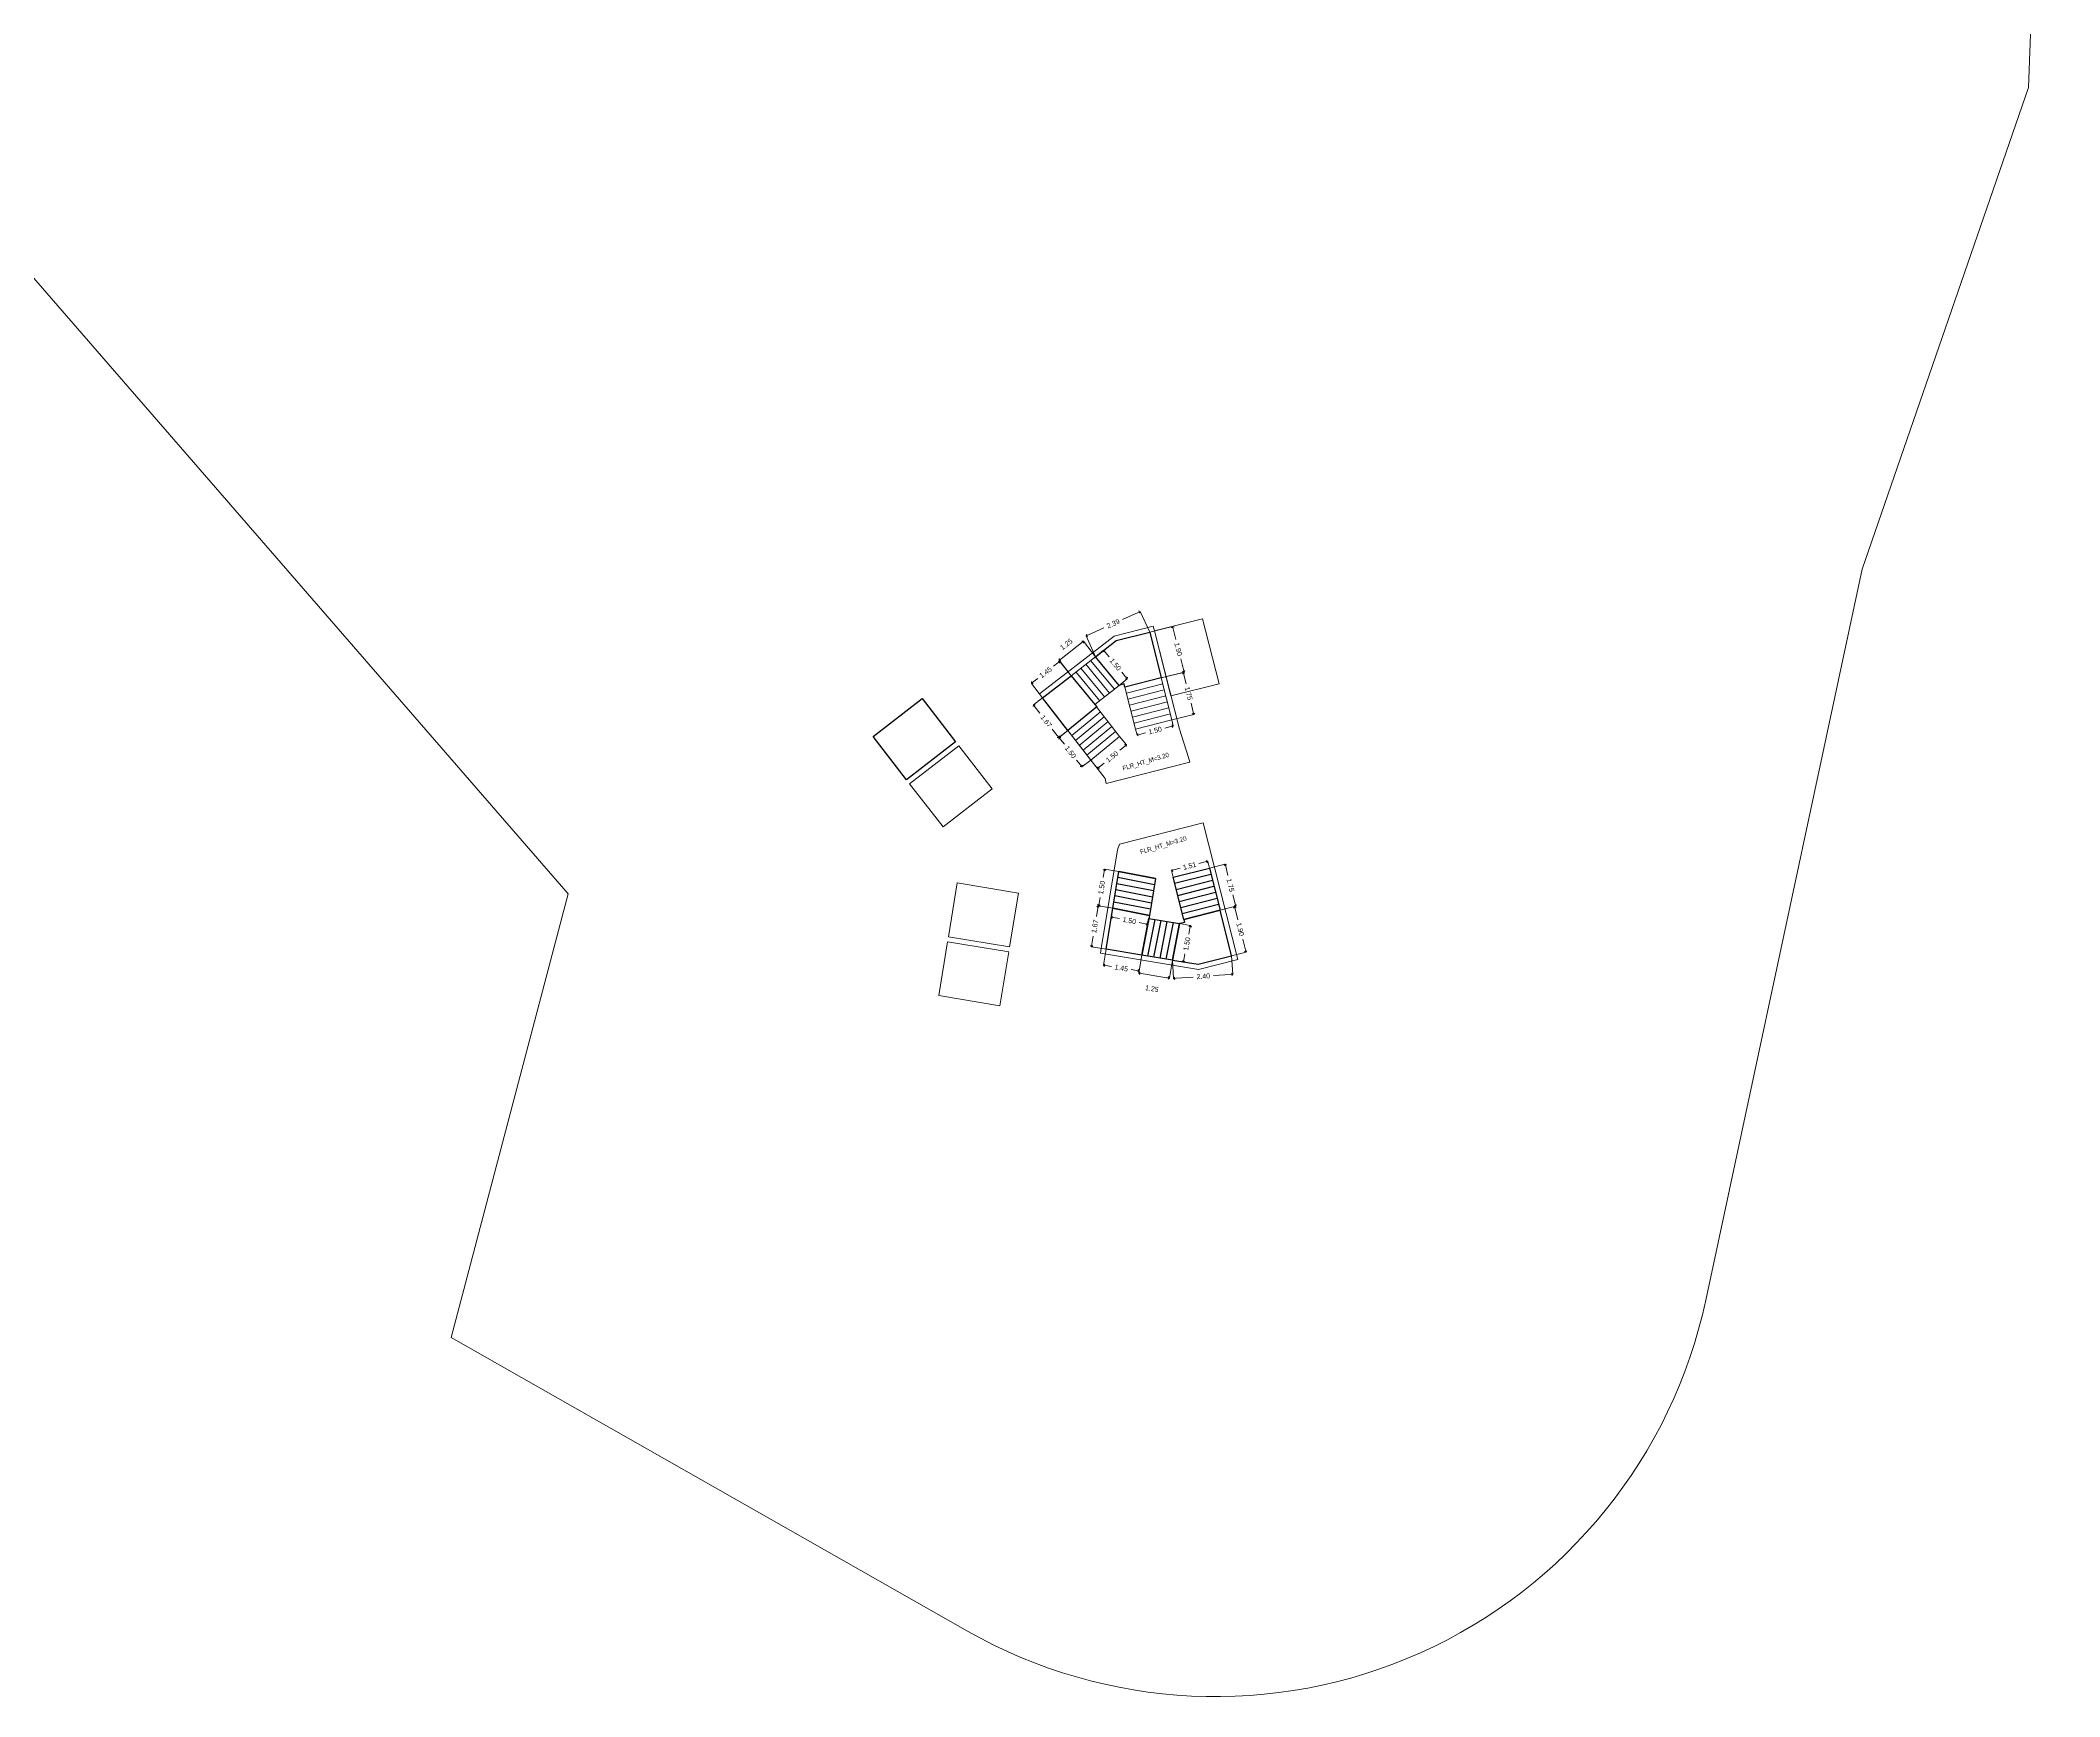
# Model space of a CAD drawing. Header units: metres. Extents: x 0 to 2611, y 0 to 3637.
# Drawn here: x 1707.1 to 1788.5, y 3019.6 to 3086.4 of the extents above; entities that cross this region are included whole.
import ezdxf

# ---------------------------------------------------------------- set-up
doc = ezdxf.new("R2010")
doc.units = ezdxf.units.M
doc.header["$LTSCALE"] = 0.1
doc.linetypes.add('DASHED', pattern=[0.75, 0.5, -0.25])
for name, color, linetype, lineweight in [('BLK_1_FLR_-1_BLT_UP_AREA', 41, 'DASHED', 9), ('BLK_1_FLR_-1_LIFT_17', 1, 'Continuous', 0), ('BLK_1_FLR_-1_LIFT_18', 1, 'Continuous', 0), ('BLK_1_FLR_-1_LIFT_19', 1, 'Continuous', 0), ('BLK_1_FLR_-1_LIFT_20', 1, 'Continuous', 0), ('BLK_1_FLR_-1_STAIR_7', 7, 'Continuous', 0), ('BLK_1_FLR_-1_STAIR_8', 7, 'Continuous', 0), ('PLAN', 7, 'Continuous', 40)]:
    doc.layers.add(name, color=color, linetype=linetype, lineweight=lineweight)
for name, color, linetype in [('BLK_1_FLR_-1_LIFT_16', 1, 'Continuous'), ('BLK_1_FLR_-1_STAIR_7_LANDING_1', 7, 'Continuous'), ('BLK_1_FLR_-1_STAIR_7_LANDING_2', 7, 'Continuous'), ('BLK_1_FLR_-1_STAIR_8_FLIGHT_1', 7, 'Continuous'), ('BLK_1_FLR_-1_STAIR_8_FLIGHT_2', 7, 'Continuous'), ('BLK_1_FLR_-1_STAIR_8_FLIGHT_3', 7, 'Continuous'), ('BLK_1_FLR_-1_STAIR_8_LANDING_1', 7, 'Continuous'), ('BLK_1_FLR_-1_STAIR_8_LANDING_2', 7, 'Continuous')]:
    doc.layers.add(name, color=color, linetype=linetype)
for name, color, linetype, lineweight, true_color in [('BLK_1_FLR_-1_STAIR_7_FLIGHT_1', 7, 'Continuous', 0, 0xffffff), ('BLK_1_FLR_-1_STAIR_7_FLIGHT_2', 7, 'Continuous', 0, 0xffffff), ('BLK_1_FLR_-1_STAIR_7_FLIGHT_3', 7, 'Continuous', 0, 0xffffff)]:
    doc.layers.add(name, color=color, linetype=linetype, lineweight=lineweight, true_color=true_color)
doc.styles.add('Arial', font='arial.ttf', dxfattribs={"height": 0.2})
doc.styles.get("Standard").update_dxf_attribs({"font": 'arial.ttf'})
doc.dimstyles.new('Standard$0', dxfattribs={"dimtxt": 0.2, "dimasz": 0.1, "dimexe": 0, "dimexo": 0, "dimgap": 0.1525, "dimtad": 0, "dimzin": 3, "dimdsep": 46, "dimtxsty": 'Arial', "dimblk": 'OPEN90', "dimcen": 0.09, "dimclrd": 8, "dimclre": 8, "dimclrt": 7, "dimadec": 0, "dimazin": 0, "dimtfac": 1, "dimtofl": 0, "dimtmove": 2, "dimatfit": 2, "dimfxl": 1, "dimtolj": 1, "dimtzin": 0, "dimlwd": 9, "dimlwe": 9, "dimarcsym": 0})

# ---------------------------------------------------------------- blocks, each defined once
blk = doc.blocks.new('_Open90')
at = {"layer": 'PLAN', "color": 0, "lineweight": -2}
for p, q in [((0, 0), (-1, 0)), ((-0.5, 0.5), (0, 0)), ((0, 0), (-0.5, -0.5))]:
    blk.add_line(p, q, dxfattribs=at)
blk = doc.blocks.new('*D233')
at = {"layer": 'BLK_1_FLR_-1_STAIR_7_FLIGHT_2', "color": 8, "lineweight": 9, "transparency": 16777216}
for p, q in [((1749.075, 3062.093), (1748.245, 3061.449)), ((1749.634, 3061.535), (1749.154, 3062.154)), ((1748.646, 3060.768), (1748.166, 3061.388))]:
    blk.add_line(p, q, dxfattribs=at)
at = {"layer": 'Defpoints', "color": 0, "transparency": 16777216}
for p in [(1748.166, 3061.388), (1749.634, 3061.535, -0.001), (1748.646, 3060.768, -0.001)]:
    blk.add_point(p, dxfattribs=at)
at = {"layer": 'BLK_1_FLR_-1_STAIR_7_FLIGHT_2', "color": 8, "lineweight": 9, "transparency": 16777216, "xscale": 0.1, "yscale": 0.1, "zscale": 0.1}
for p, rotation in [((1749.154, 3062.154), 37.80368341311723), ((1748.166, 3061.388), 217.8036834131172)]:
    blk.add_blockref('_Open90', p, dxfattribs=dict(at, rotation=rotation))
at = {"layer": 'BLK_1_FLR_-1_STAIR_7_FLIGHT_2', "color": 7, "transparency": 16777216, "insert": (1748.457, 3062.032), "char_height": 0.2, "attachment_point": 5, "rotation": 37.80368, "style": 'Arial'}
blk.add_mtext('\\A1;1.25', dxfattribs=at)
blk = doc.blocks.new('*D234')
at = {"layer": 'BLK_1_FLR_-1_STAIR_7_FLIGHT_2', "color": 8, "lineweight": 9, "transparency": 16777216}
for p, q in [((1749.634, 3061.535), (1749.956, 3061.8)), ((1750.019, 3061.723), (1750.178, 3061.531)), ((1750.848, 3060.718), (1750.69, 3060.91)), ((1750.59, 3060.376), (1750.912, 3060.641))]:
    blk.add_line(p, q, dxfattribs=at)
at = {"layer": 'Defpoints', "color": 0, "transparency": 16777216}
for p in [(1749.956, 3061.8), (1749.634, 3061.535, -0.001), (1750.59, 3060.376, -0.001)]:
    blk.add_point(p, dxfattribs=at)
at = {"layer": 'BLK_1_FLR_-1_STAIR_7_FLIGHT_2', "color": 8, "lineweight": 9, "transparency": 16777216, "xscale": 0.1, "yscale": 0.1, "zscale": 0.1}
for p, rotation in [((1749.956, 3061.8), 129.5226116136957), ((1750.912, 3060.641), 309.5226116136957)]:
    blk.add_blockref('_Open90', p, dxfattribs=dict(at, rotation=rotation))
at = {"layer": 'BLK_1_FLR_-1_STAIR_7_FLIGHT_2', "color": 7, "transparency": 16777216, "insert": (1750.434, 3061.221), "char_height": 0.2, "attachment_point": 5, "rotation": 309.52261, "style": 'Arial'}
blk.add_mtext('\\A1;1.50', dxfattribs=at)
blk = doc.blocks.new('*D235')
at = {"layer": 'BLK_1_FLR_-1_STAIR_7_FLIGHT_3', "color": 8, "lineweight": 9, "transparency": 16777216}
for p, q in [((1752.281, 3060.683), (1753.173, 3060.904)), ((1753.197, 3060.807), (1753.286, 3060.446)), ((1752.702, 3058.984), (1753.593, 3059.205)), ((1753.569, 3059.302), (1753.48, 3059.663))]:
    blk.add_line(p, q, dxfattribs=at)
at = {"layer": 'Defpoints', "color": 0, "transparency": 16777216}
for p in [(1752.281, 3060.683, -0.001), (1753.593, 3059.205), (1752.702, 3058.984, -0.001)]:
    blk.add_point(p, dxfattribs=at)
at = {"layer": 'BLK_1_FLR_-1_STAIR_7_FLIGHT_3', "color": 8, "lineweight": 9, "transparency": 16777216, "xscale": 0.1, "yscale": 0.1, "zscale": 0.1}
for p, rotation in [((1753.173, 3060.904), 103.9040227828065), ((1753.593, 3059.205), 283.9040227828064)]:
    blk.add_blockref('_Open90', p, dxfattribs=dict(at, rotation=rotation))
at = {"layer": 'BLK_1_FLR_-1_STAIR_7_FLIGHT_3', "color": 7, "transparency": 16777216, "insert": (1753.383, 3060.054), "char_height": 0.2, "attachment_point": 5, "rotation": 283.90402, "style": 'Arial'}
blk.add_mtext('\\A1;1.75', dxfattribs=at)
blk = doc.blocks.new('*D236')
at = {"layer": 'BLK_1_FLR_-1_STAIR_7_FLIGHT_3', "color": 8, "lineweight": 9, "transparency": 16777216}
for p, q in [((1751.248, 3058.616), (1751.308, 3058.378)), ((1751.405, 3058.403), (1751.645, 3058.464)), ((1752.665, 3058.722), (1752.425, 3058.661)), ((1752.702, 3058.984), (1752.762, 3058.747))]:
    blk.add_line(p, q, dxfattribs=at)
at = {"layer": 'Defpoints', "color": 0, "transparency": 16777216}
for p in [(1751.248, 3058.616, -0.001), (1751.308, 3058.378), (1752.702, 3058.984, -0.001)]:
    blk.add_point(p, dxfattribs=at)
at = {"layer": 'BLK_1_FLR_-1_STAIR_7_FLIGHT_3', "color": 8, "lineweight": 9, "transparency": 16777216, "xscale": 0.1, "yscale": 0.1, "zscale": 0.1}
for p, rotation in [((1751.308, 3058.378), 194.2100642289318), ((1752.762, 3058.747), 14.2100642289319)]:
    blk.add_blockref('_Open90', p, dxfattribs=dict(at, rotation=rotation))
at = {"layer": 'BLK_1_FLR_-1_STAIR_7_FLIGHT_3', "color": 7, "transparency": 16777216, "insert": (1752.035, 3058.562), "char_height": 0.2, "attachment_point": 5, "rotation": 14.21006, "style": 'Arial'}
blk.add_mtext('\\A1;1.50', dxfattribs=at)
blk = doc.blocks.new('*D237')
at = {"layer": 'BLK_1_FLR_-1_STAIR_7_FLIGHT_1', "color": 8, "lineweight": 9, "transparency": 16777216}
for p, q in [((1748.52, 3058.557), (1748.168, 3058.284)), ((1748.229, 3058.205), (1748.381, 3058.009)), ((1749.025, 3057.176), (1748.873, 3057.372)), ((1749.439, 3057.37), (1749.086, 3057.097))]:
    blk.add_line(p, q, dxfattribs=at)
at = {"layer": 'Defpoints', "color": 0, "transparency": 16777216}
for p in [(1748.52, 3058.557, -0.001), (1748.168, 3058.284), (1749.439, 3057.37, -0.001)]:
    blk.add_point(p, dxfattribs=at)
at = {"layer": 'BLK_1_FLR_-1_STAIR_7_FLIGHT_1', "color": 8, "lineweight": 9, "transparency": 16777216, "xscale": 0.1, "yscale": 0.1, "zscale": 0.1}
for p, rotation in [((1748.168, 3058.284), 127.7445963130222), ((1749.086, 3057.097), 307.7445963130222)]:
    blk.add_blockref('_Open90', p, dxfattribs=dict(at, rotation=rotation))
at = {"layer": 'BLK_1_FLR_-1_STAIR_7_FLIGHT_1', "color": 7, "transparency": 16777216, "insert": (1748.627, 3057.691), "char_height": 0.2, "attachment_point": 5, "rotation": 307.7446, "style": 'Arial'}
blk.add_mtext('\\A1;1.50', dxfattribs=at)
blk = doc.blocks.new('*D238')
at = {"layer": 'BLK_1_FLR_-1_STAIR_7_FLIGHT_1', "color": 8, "lineweight": 9, "transparency": 16777216}
for p, q in [((1750.596, 3058.325), (1750.877, 3057.985)), ((1750.8, 3057.921), (1750.609, 3057.763)), ((1749.439, 3057.37), (1749.719, 3057.03)), ((1749.797, 3057.093), (1749.988, 3057.251))]:
    blk.add_line(p, q, dxfattribs=at)
at = {"layer": 'Defpoints', "color": 0, "transparency": 16777216}
for p in [(1750.596, 3058.325, -0.001), (1749.439, 3057.37, -0.001), (1749.719, 3057.03)]:
    blk.add_point(p, dxfattribs=at)
at = {"layer": 'BLK_1_FLR_-1_STAIR_7_FLIGHT_1', "color": 8, "lineweight": 9, "transparency": 16777216, "xscale": 0.1, "yscale": 0.1, "zscale": 0.1}
for p, rotation in [((1750.877, 3057.985), 39.52261172621025), ((1749.719, 3057.03), 219.5226117262103)]:
    blk.add_blockref('_Open90', p, dxfattribs=dict(at, rotation=rotation))
at = {"layer": 'BLK_1_FLR_-1_STAIR_7_FLIGHT_1', "color": 7, "transparency": 16777216, "insert": (1750.298, 3057.507), "char_height": 0.2, "attachment_point": 5, "rotation": 39.52261, "style": 'Arial'}
blk.add_mtext('\\A1;1.50', dxfattribs=at)
blk = doc.blocks.new('*D239')
at = {"layer": 'BLK_1_FLR_-1_STAIR_7_LANDING_2', "color": 8, "lineweight": 9, "transparency": 16777216}
for p, q in [((1751.816, 3062.521), (1752.735, 3062.754)), ((1752.76, 3062.657), (1752.869, 3062.225)), ((1752.281, 3060.683), (1753.201, 3060.916)), ((1753.176, 3061.013), (1753.067, 3061.445))]:
    blk.add_line(p, q, dxfattribs=at)
at = {"layer": 'Defpoints', "color": 0, "transparency": 16777216}
for p in [(1751.816, 3062.521, -0.001), (1753.201, 3060.916), (1752.281, 3060.683, -0.001)]:
    blk.add_point(p, dxfattribs=at)
at = {"layer": 'BLK_1_FLR_-1_STAIR_7_LANDING_2', "color": 8, "lineweight": 9, "transparency": 16777216, "xscale": 0.1, "yscale": 0.1, "zscale": 0.1}
for p, rotation in [((1752.735, 3062.754), 104.2100641401268), ((1753.201, 3060.916), 284.2100641401268)]:
    blk.add_blockref('_Open90', p, dxfattribs=dict(at, rotation=rotation))
at = {"layer": 'BLK_1_FLR_-1_STAIR_7_LANDING_2', "color": 7, "transparency": 16777216, "insert": (1752.968, 3061.835), "char_height": 0.2, "attachment_point": 5, "rotation": 284.21006, "style": 'Arial'}
blk.add_mtext('\\A1;1.90', dxfattribs=at)
blk = doc.blocks.new('*D240')
at = {"layer": 'BLK_1_FLR_-1_STAIR_7_LANDING_1', "color": 8, "lineweight": 9, "transparency": 16777216}
for p, q in [((1747.496, 3059.879), (1747.132, 3059.597)), ((1747.193, 3059.518), (1747.397, 3059.254)), ((1748.094, 3058.353), (1747.89, 3058.617)), ((1748.52, 3058.557), (1748.155, 3058.274))]:
    blk.add_line(p, q, dxfattribs=at)
at = {"layer": 'Defpoints', "color": 0, "transparency": 16777216}
for p in [(1747.132, 3059.597), (1747.496, 3059.879, -0.001), (1748.52, 3058.557, -0.001)]:
    blk.add_point(p, dxfattribs=at)
at = {"layer": 'BLK_1_FLR_-1_STAIR_7_LANDING_1', "color": 8, "lineweight": 9, "transparency": 16777216, "xscale": 0.1, "yscale": 0.1, "zscale": 0.1}
for p, rotation in [((1747.132, 3059.597), 127.7445963073317), ((1748.155, 3058.274), 307.7445963073317)]:
    blk.add_blockref('_Open90', p, dxfattribs=dict(at, rotation=rotation))
at = {"layer": 'BLK_1_FLR_-1_STAIR_7_LANDING_1', "color": 7, "transparency": 16777216, "insert": (1747.643, 3058.936), "char_height": 0.2, "attachment_point": 5, "rotation": 307.7446, "style": 'Arial'}
blk.add_mtext('\\A1;1.67', dxfattribs=at)
blk = doc.blocks.new('*D241')
at = {"layer": 'BLK_1_FLR_-1_STAIR_7_LANDING_1', "color": 8, "lineweight": 9, "transparency": 16777216}
for p, q in [((1748.119, 3061.286), (1747.943, 3061.15)), ((1748.646, 3060.768), (1748.198, 3061.347)), ((1747.496, 3059.879), (1747.049, 3060.458)), ((1747.128, 3060.52), (1747.304, 3060.656))]:
    blk.add_line(p, q, dxfattribs=at)
at = {"layer": 'Defpoints', "color": 0, "transparency": 16777216}
for p in [(1747.049, 3060.458), (1748.646, 3060.768, -0.001), (1747.496, 3059.879, -0.001)]:
    blk.add_point(p, dxfattribs=at)
at = {"layer": 'BLK_1_FLR_-1_STAIR_7_LANDING_1', "color": 8, "lineweight": 9, "transparency": 16777216, "xscale": 0.1, "yscale": 0.1, "zscale": 0.1}
for p, rotation in [((1748.198, 3061.347), 37.71290146815578), ((1747.049, 3060.458), 217.7129014681558)]:
    blk.add_blockref('_Open90', p, dxfattribs=dict(at, rotation=rotation))
at = {"layer": 'BLK_1_FLR_-1_STAIR_7_LANDING_1', "color": 7, "transparency": 16777216, "insert": (1747.623, 3060.903), "char_height": 0.2, "attachment_point": 5, "rotation": 37.7129, "style": 'Arial'}
blk.add_mtext('\\A1;1.45', dxfattribs=at)
blk = doc.blocks.new('*D242')
at = {"layer": 'BLK_1_FLR_-1_STAIR_7_LANDING_2', "color": 8, "lineweight": 9, "transparency": 16777216}
for p, q in [((1751.346, 3063.317), (1750.724, 3063.036)), ((1751.816, 3062.521), (1751.437, 3063.358)), ((1749.347, 3062.413), (1749.969, 3062.694)), ((1749.634, 3061.535), (1749.256, 3062.372))]:
    blk.add_line(p, q, dxfattribs=at)
at = {"layer": 'Defpoints', "color": 0, "transparency": 16777216}
for p in [(1751.437, 3063.358), (1751.816, 3062.521, -0.001), (1749.634, 3061.535, -0.001)]:
    blk.add_point(p, dxfattribs=at)
at = {"layer": 'BLK_1_FLR_-1_STAIR_7_LANDING_2', "color": 8, "lineweight": 9, "transparency": 16777216, "xscale": 0.1, "yscale": 0.1, "zscale": 0.1}
for p, rotation in [((1751.437, 3063.358), 24.33606622833665), ((1749.256, 3062.372), 204.3360662283366)]:
    blk.add_blockref('_Open90', p, dxfattribs=dict(at, rotation=rotation))
at = {"layer": 'BLK_1_FLR_-1_STAIR_7_LANDING_2', "color": 7, "transparency": 16777216, "insert": (1750.346, 3062.865), "char_height": 0.2, "attachment_point": 5, "rotation": 24.33607, "style": 'Arial'}
blk.add_mtext('\\A1;2.39', dxfattribs=at)
blk = doc.blocks.new('*D243')
at = {"layer": 'BLK_1_FLR_-1_STAIR_8_FLIGHT_1', "color": 8, "lineweight": 9, "transparency": 16777216}
for p, q in [((1754.222, 3053.018), (1754.852, 3053.177)), ((1754.877, 3053.08), (1754.968, 3052.72)), ((1755.257, 3051.578), (1755.166, 3051.938)), ((1754.652, 3051.321), (1755.282, 3051.481))]:
    blk.add_line(p, q, dxfattribs=at)
at = {"layer": 'Defpoints', "color": 0, "transparency": 16777216}
for p in [(1754.222, 3053.018, 0), (1754.652, 3051.321, 0), (1755.282, 3051.481)]:
    blk.add_point(p, dxfattribs=at)
at = {"layer": 'BLK_1_FLR_-1_STAIR_8_FLIGHT_1', "color": 8, "lineweight": 9, "transparency": 16777216, "xscale": 0.1, "yscale": 0.1, "zscale": 0.1}
for p, rotation in [((1754.852, 3053.177), 104.2100641402363), ((1755.282, 3051.481), 284.2100641402364)]:
    blk.add_blockref('_Open90', p, dxfattribs=dict(at, rotation=rotation))
at = {"layer": 'BLK_1_FLR_-1_STAIR_8_FLIGHT_1', "color": 7, "transparency": 16777216, "insert": (1755.067, 3052.329), "char_height": 0.2, "attachment_point": 5, "rotation": 284.21006, "style": 'Arial'}
blk.add_mtext('\\A1;1.75', dxfattribs=at)
blk = doc.blocks.new('*D244')
at = {"layer": 'BLK_1_FLR_-1_STAIR_8_FLIGHT_1', "color": 8, "lineweight": 9, "transparency": 16777216}
for p, q in [((1752.759, 3052.647), (1752.69, 3052.919)), ((1752.787, 3052.944), (1753.05, 3053.01)), ((1754.056, 3053.265), (1753.794, 3053.198)), ((1754.222, 3053.018), (1754.153, 3053.29))]:
    blk.add_line(p, q, dxfattribs=at)
at = {"layer": 'Defpoints', "color": 0, "transparency": 16777216}
for p in [(1752.69, 3052.919), (1754.222, 3053.018, 0), (1752.759, 3052.647, 0)]:
    blk.add_point(p, dxfattribs=at)
at = {"layer": 'BLK_1_FLR_-1_STAIR_8_FLIGHT_1', "color": 8, "lineweight": 9, "transparency": 16777216, "xscale": 0.1, "yscale": 0.1, "zscale": 0.1}
for p, rotation in [((1752.69, 3052.919), 194.2100642298889), ((1754.153, 3053.29), 14.21006422988889)]:
    blk.add_blockref('_Open90', p, dxfattribs=dict(at, rotation=rotation))
at = {"layer": 'BLK_1_FLR_-1_STAIR_8_FLIGHT_1', "color": 7, "transparency": 16777216, "insert": (1753.422, 3053.104), "char_height": 0.2, "attachment_point": 5, "rotation": 14.21006, "style": 'Arial'}
blk.add_mtext('\\A1;1.51', dxfattribs=at)
blk = doc.blocks.new('*D245')
at = {"layer": 'BLK_1_FLR_-1_STAIR_8_FLIGHT_2', "color": 8, "lineweight": 9, "transparency": 16777216}
for p, q in [((1753.018, 3050.786), (1753.458, 3050.699)), ((1753.439, 3050.601), (1753.391, 3050.358)), ((1753.187, 3049.325), (1753.235, 3049.568)), ((1752.728, 3049.313), (1753.168, 3049.226))]:
    blk.add_line(p, q, dxfattribs=at)
at = {"layer": 'Defpoints', "color": 0, "transparency": 16777216}
for p in [(1753.018, 3050.786, 0), (1752.728, 3049.313, 0), (1753.168, 3049.226)]:
    blk.add_point(p, dxfattribs=at)
at = {"layer": 'BLK_1_FLR_-1_STAIR_8_FLIGHT_2', "color": 8, "lineweight": 9, "transparency": 16777216, "xscale": 0.1, "yscale": 0.1, "zscale": 0.1}
for p, rotation in [((1753.458, 3050.699), 78.85225358614355), ((1753.168, 3049.226), 258.8522535861435)]:
    blk.add_blockref('_Open90', p, dxfattribs=dict(at, rotation=rotation))
at = {"layer": 'BLK_1_FLR_-1_STAIR_8_FLIGHT_2', "color": 7, "transparency": 16777216, "insert": (1753.313, 3049.963), "char_height": 0.2, "attachment_point": 5, "rotation": 78.85225, "style": 'Arial'}
blk.add_mtext('\\A1;1.50', dxfattribs=at)
blk = doc.blocks.new('*D246')
at = {"layer": 'BLK_1_FLR_-1_STAIR_8_FLIGHT_2', "color": 8, "lineweight": 9, "transparency": 16777216}
for p, q in [((1751.496, 3049.516), (1751.376, 3048.791)), ((1752.51, 3048.604), (1751.475, 3048.775)), ((1752.728, 3049.313), (1752.609, 3048.588))]:
    blk.add_line(p, q, dxfattribs=at)
at = {"layer": 'Defpoints', "color": 0, "transparency": 16777216}
for p in [(1751.496, 3049.516, 0), (1751.376, 3048.791), (1752.728, 3049.313, 0)]:
    blk.add_point(p, dxfattribs=at)
at = {"layer": 'BLK_1_FLR_-1_STAIR_8_FLIGHT_2', "color": 8, "lineweight": 9, "transparency": 16777216, "xscale": 0.1, "yscale": 0.1, "zscale": 0.1}
for p, rotation in [((1751.376, 3048.791), 170.6459484127336), ((1752.609, 3048.588), 350.6459484127335)]:
    blk.add_blockref('_Open90', p, dxfattribs=dict(at, rotation=rotation))
at = {"layer": 'BLK_1_FLR_-1_STAIR_8_FLIGHT_2', "color": 7, "transparency": 16777216, "insert": (1751.905, 3048.161), "char_height": 0.2, "attachment_point": 5, "rotation": 350.64595, "style": 'Arial'}
blk.add_mtext('\\A1;1.25', dxfattribs=at)
blk = doc.blocks.new('*D247')
at = {"layer": 'BLK_1_FLR_-1_STAIR_8_FLIGHT_3', "color": 8, "lineweight": 9, "transparency": 16777216}
for p, q in [((1750.332, 3051.401), (1750.263, 3051.048)), ((1751.805, 3051.112), (1751.735, 3050.759)), ((1750.361, 3051.029), (1750.604, 3050.981)), ((1751.637, 3050.779), (1751.394, 3050.826))]:
    blk.add_line(p, q, dxfattribs=at)
at = {"layer": 'Defpoints', "color": 0, "transparency": 16777216}
for p in [(1750.263, 3051.048), (1750.332, 3051.401, -0.001), (1751.805, 3051.112, -0.001)]:
    blk.add_point(p, dxfattribs=at)
at = {"layer": 'BLK_1_FLR_-1_STAIR_8_FLIGHT_3', "color": 8, "lineweight": 9, "transparency": 16777216, "xscale": 0.1, "yscale": 0.1, "zscale": 0.1}
for p, rotation in [((1750.263, 3051.048), 168.8975166957615), ((1751.735, 3050.759), 348.8975166957615)]:
    blk.add_blockref('_Open90', p, dxfattribs=dict(at, rotation=rotation))
at = {"layer": 'BLK_1_FLR_-1_STAIR_8_FLIGHT_3', "color": 7, "transparency": 16777216, "insert": (1750.999, 3050.904), "char_height": 0.2, "attachment_point": 5, "rotation": 348.89752, "style": 'Arial'}
blk.add_mtext('\\A1;1.50', dxfattribs=at)
blk = doc.blocks.new('*D248')
at = {"layer": 'BLK_1_FLR_-1_STAIR_8_FLIGHT_3', "color": 8, "lineweight": 9, "transparency": 16777216}
for p, q in [((1749.987, 3052.877), (1749.947, 3052.633)), ((1750.575, 3052.882), (1750.003, 3052.976)), ((1750.332, 3051.401), (1749.76, 3051.495)), ((1749.776, 3051.594), (1749.816, 3051.838))]:
    blk.add_line(p, q, dxfattribs=at)
at = {"layer": 'Defpoints', "color": 0, "transparency": 16777216}
for p in [(1750.575, 3052.882, -0.001), (1749.76, 3051.495), (1750.332, 3051.401, -0.001)]:
    blk.add_point(p, dxfattribs=at)
at = {"layer": 'BLK_1_FLR_-1_STAIR_8_FLIGHT_3', "color": 8, "lineweight": 9, "transparency": 16777216, "xscale": 0.1, "yscale": 0.1, "zscale": 0.1}
for p, rotation in [((1750.003, 3052.976), 80.67553199313711), ((1749.76, 3051.495), 260.6755319931372)]:
    blk.add_blockref('_Open90', p, dxfattribs=dict(at, rotation=rotation))
at = {"layer": 'BLK_1_FLR_-1_STAIR_8_FLIGHT_3', "color": 7, "transparency": 16777216, "insert": (1749.882, 3052.235), "char_height": 0.2, "attachment_point": 5, "rotation": 80.67553, "style": 'Arial'}
blk.add_mtext('\\A1;1.50', dxfattribs=at)
blk = doc.blocks.new('*D249')
at = {"layer": 'BLK_1_FLR_-1_STAIR_8_LANDING_1', "color": 8, "lineweight": 9, "transparency": 16777216}
for p, q in [((1749.723, 3051.4), (1749.669, 3051.071)), ((1750.332, 3051.401), (1749.739, 3051.498)), ((1749.484, 3049.947), (1749.538, 3050.276)), ((1750.061, 3049.751), (1749.468, 3049.848))]:
    blk.add_line(p, q, dxfattribs=at)
at = {"layer": 'Defpoints', "color": 0, "transparency": 16777216}
for p in [(1750.332, 3051.401, -0.001), (1749.468, 3049.848), (1750.061, 3049.751, -0.001)]:
    blk.add_point(p, dxfattribs=at)
at = {"layer": 'BLK_1_FLR_-1_STAIR_8_LANDING_1', "color": 8, "lineweight": 9, "transparency": 16777216, "xscale": 0.1, "yscale": 0.1, "zscale": 0.1}
for p, rotation in [((1749.739, 3051.498), 80.6755320018675), ((1749.468, 3049.848), 260.6755320018674)]:
    blk.add_blockref('_Open90', p, dxfattribs=dict(at, rotation=rotation))
at = {"layer": 'BLK_1_FLR_-1_STAIR_8_LANDING_1', "color": 7, "transparency": 16777216, "insert": (1749.604, 3050.673), "char_height": 0.2, "attachment_point": 5, "rotation": 80.67553, "style": 'Arial'}
blk.add_mtext('\\A1;1.67', dxfattribs=at)
blk = doc.blocks.new('*D250')
at = {"layer": 'BLK_1_FLR_-1_STAIR_8_LANDING_1', "color": 8, "lineweight": 9, "transparency": 16777216}
for p, q in [((1750.061, 3049.751), (1749.956, 3049.11)), ((1751.496, 3049.516), (1751.391, 3048.875)), ((1750.055, 3049.094), (1750.275, 3049.057)), ((1751.292, 3048.891), (1751.072, 3048.927))]:
    blk.add_line(p, q, dxfattribs=at)
at = {"layer": 'Defpoints', "color": 0, "transparency": 16777216}
for p in [(1750.061, 3049.751, -0.001), (1751.496, 3049.516, -0.001), (1749.956, 3049.11)]:
    blk.add_point(p, dxfattribs=at)
at = {"layer": 'BLK_1_FLR_-1_STAIR_8_LANDING_1', "color": 8, "lineweight": 9, "transparency": 16777216, "xscale": 0.1, "yscale": 0.1, "zscale": 0.1}
for p, rotation in [((1749.956, 3049.11), 170.7072269638029), ((1751.391, 3048.875), 350.7072269638028)]:
    blk.add_blockref('_Open90', p, dxfattribs=dict(at, rotation=rotation))
at = {"layer": 'BLK_1_FLR_-1_STAIR_8_LANDING_1', "color": 7, "transparency": 16777216, "insert": (1750.673, 3048.992), "char_height": 0.2, "attachment_point": 5, "rotation": 350.70723, "style": 'Arial'}
blk.add_mtext('\\A1;1.45', dxfattribs=at)
blk = doc.blocks.new('*D251')
at = {"layer": 'BLK_1_FLR_-1_STAIR_8_LANDING_2', "color": 8, "lineweight": 9, "transparency": 16777216}
for p, q in [((1754.652, 3051.321), (1755.233, 3051.468)), ((1755.257, 3051.371), (1755.366, 3050.939)), ((1755.117, 3049.483), (1755.698, 3049.63)), ((1755.673, 3049.727), (1755.564, 3050.159))]:
    blk.add_line(p, q, dxfattribs=at)
at = {"layer": 'Defpoints', "color": 0, "transparency": 16777216}
for p in [(1754.652, 3051.321, 0), (1755.117, 3049.483, 0), (1755.698, 3049.63)]:
    blk.add_point(p, dxfattribs=at)
at = {"layer": 'BLK_1_FLR_-1_STAIR_8_LANDING_2', "color": 8, "lineweight": 9, "transparency": 16777216, "xscale": 0.1, "yscale": 0.1, "zscale": 0.1}
for p, rotation in [((1755.233, 3051.468), 104.2100641371871), ((1755.698, 3049.63), 284.2100641371871)]:
    blk.add_blockref('_Open90', p, dxfattribs=dict(at, rotation=rotation))
at = {"layer": 'BLK_1_FLR_-1_STAIR_8_LANDING_2', "color": 7, "transparency": 16777216, "insert": (1755.465, 3050.549), "char_height": 0.2, "attachment_point": 5, "rotation": 284.21006, "style": 'Arial'}
blk.add_mtext('\\A1;1.90', dxfattribs=at)
blk = doc.blocks.new('*D252')
at = {"layer": 'BLK_1_FLR_-1_STAIR_8_LANDING_2', "color": 8, "lineweight": 9, "transparency": 16777216}
for p, q in [((1755.117, 3049.483), (1755.17, 3048.744)), ((1752.728, 3049.313), (1752.781, 3048.574)), ((1752.881, 3048.581), (1753.563, 3048.63)), ((1755.07, 3048.737), (1754.388, 3048.688))]:
    blk.add_line(p, q, dxfattribs=at)
at = {"layer": 'Defpoints', "color": 0, "transparency": 16777216}
for p in [(1755.117, 3049.483, 0), (1752.728, 3049.313, 0), (1755.17, 3048.744)]:
    blk.add_point(p, dxfattribs=at)
at = {"layer": 'BLK_1_FLR_-1_STAIR_8_LANDING_2', "color": 8, "lineweight": 9, "transparency": 16777216, "xscale": 0.1, "yscale": 0.1, "zscale": 0.1}
for p, rotation in [((1752.781, 3048.574), 184.0625935154938), ((1755.17, 3048.744), 4.062593515493778)]:
    blk.add_blockref('_Open90', p, dxfattribs=dict(at, rotation=rotation))
at = {"layer": 'BLK_1_FLR_-1_STAIR_8_LANDING_2', "color": 7, "transparency": 16777216, "insert": (1753.975, 3048.659), "char_height": 0.2, "attachment_point": 5, "rotation": 4.06259, "style": 'Arial'}
blk.add_mtext('\\A1;2.40', dxfattribs=at)

msp = doc.modelspace()

# ---------------------------------------------------------------- linework, layer by layer
at = {"layer": 'BLK_1_FLR_-1_BLT_UP_AREA', "color": 14, "linetype": 'Continuous'}
msp.add_lwpolyline([(1618.514, 3136.527), (1634.665, 3149.366), (1643.177, 3158.251), (1659.354, 3153.481), (1657.26, 3145.806, 0.482872), (1660.041, 3142.018), (1681.436, 3141.212), (1699.841, 3133.95), (1737.886, 3136.133), (1756.192, 3147.291), (1762.652, 3157.532), (1771.192, 3143.568), (1788.47, 3117.725), (1787.216, 3084.465), (1780.517, 3065.063), (1774.213, 3035.614, -0.50695), (1744.479, 3022.281), (1723.673, 3034.106), (1728.389, 3051.98), (1704.911, 3079.029), (1681.356, 3089.517), (1662.337, 3101.812), (1622.409, 3114.86, -0.597421)], format="xyb", close=True, dxfattribs=at)
at = {"layer": 'BLK_1_FLR_-1_LIFT_16', "color": 1, "elevation": -0.002}
msp.add_lwpolyline([(1742.023, 3056.576), (1740.676, 3058.316), (1742.653, 3059.846), (1744, 3058.107)], close=True, dxfattribs=at)
at = {"layer": 'BLK_1_FLR_-1_LIFT_17', "color": 1, "elevation": -0.002}
msp.add_lwpolyline([(1743.492, 3054.679), (1742.145, 3056.418), (1744.122, 3057.949), (1745.469, 3056.209)], close=True, dxfattribs=at)
at = {"layer": 'BLK_1_FLR_-1_LIFT_18', "color": 1, "elevation": -0.002}
msp.add_lwpolyline([(1743.708, 3050.248), (1744.064, 3052.419), (1746.531, 3052.014), (1746.175, 3049.843)], close=True, dxfattribs=at)
at = {"layer": 'BLK_1_FLR_-1_LIFT_19', "color": 1, "elevation": -0.002}
msp.add_lwpolyline([(1743.319, 3047.88), (1743.675, 3050.051), (1746.138, 3049.646), (1745.781, 3047.475)], close=True, dxfattribs=at)
at = {"layer": 'BLK_1_FLR_-1_LIFT_20', "color": 2, "elevation": -0.001}
msp.add_lwpolyline([(1752.009, 3062.57), (1753.948, 3063.061), (1754.611, 3060.444), (1752.672, 3059.953)], close=True, dxfattribs=at)
at = {"layer": 'BLK_1_FLR_-1_STAIR_7', "elevation": -0.001}
msp.add_lwpolyline([(1750.38, 3062.364), (1747.374, 3060.036), (1747.496, 3059.879), (1750.016, 3056.624), (1750.065, 3056.43), (1753.429, 3057.282), (1753.38, 3057.476), (1753.01, 3058.62), (1752.009, 3062.57), (1751.96, 3062.764)], close=True, dxfattribs=at)
at = {"layer": 'BLK_1_FLR_-1_STAIR_7_FLIGHT_1', "color": 3, "extrusion": (-6.19216e-05, 1.29126e-05, 1)}
for p, q in [((1749.678, 3059.512, -0.001), (1748.52, 3058.557, -0.001)), ((1749.831, 3059.314, -0.001), (1748.673, 3058.359, -0.001)), ((1749.984, 3059.116, -0.001), (1748.826, 3058.161, -0.001)), ((1750.139, 3058.92, -0.001), (1748.979, 3057.963, -0.001)), ((1750.29, 3058.721, -0.001), (1749.133, 3057.766, -0.001)), ((1750.443, 3058.523, -0.001), (1749.286, 3057.568, -0.001)), ((1750.596, 3058.325, -0.001), (1749.439, 3057.37, -0.001))]:
    msp.add_line(p, q, dxfattribs=at)
at = {"layer": 'BLK_1_FLR_-1_STAIR_7_FLIGHT_1', "elevation": -0.001}
msp.add_lwpolyline([(1749.439, 3057.37), (1750.596, 3058.325), (1749.678, 3059.512), (1748.52, 3058.557)], close=True, dxfattribs=at)
at = {"layer": 'BLK_1_FLR_-1_STAIR_7_FLIGHT_2', "color": 3, "extrusion": (-6.19216e-05, 1.29126e-05, 1)}
for p, q in [((1748.843, 3060.922, -0.001), (1749.799, 3059.764, -0.001)), ((1749.041, 3061.075, -0.001), (1749.996, 3059.917, -0.001)), ((1749.239, 3061.229, -0.001), (1750.194, 3060.07, -0.001)), ((1749.437, 3061.382, -0.001), (1750.392, 3060.224, -0.001)), ((1749.634, 3061.535, -0.001), (1750.59, 3060.377, -0.001)), ((1748.646, 3060.768, -0.001), (1749.601, 3059.611, -0.001))]:
    msp.add_line(p, q, dxfattribs=at)
at = {"layer": 'BLK_1_FLR_-1_STAIR_7_FLIGHT_2', "elevation": -0.001}
msp.add_lwpolyline([(1750.59, 3060.376), (1749.634, 3061.535), (1748.646, 3060.768), (1749.601, 3059.611)], close=True, dxfattribs=at)
at = {"layer": 'BLK_1_FLR_-1_STAIR_7_FLIGHT_3', "color": 3, "extrusion": (-6.19216e-05, 1.29126e-05, 1)}
for p, q in [((1750.818, 3060.313, -0.001), (1752.281, 3060.683, -0.001)), ((1750.879, 3060.07, -0.001), (1752.342, 3060.441, -0.001)), ((1750.941, 3059.828, -0.001), (1752.404, 3060.198, -0.001)), ((1751.002, 3059.585, -0.001), (1752.465, 3059.956, -0.001)), ((1751.063, 3059.343, -0.001), (1752.527, 3059.714, -0.001)), ((1751.125, 3059.101, -0.001), (1752.588, 3059.471, -0.001)), ((1751.186, 3058.858, -0.001), (1752.649, 3059.229, -0.001)), ((1751.248, 3058.616, -0.001), (1752.711, 3058.987, -0.001))]:
    msp.add_line(p, q, dxfattribs=at)
at = {"layer": 'BLK_1_FLR_-1_STAIR_7_FLIGHT_3', "elevation": -0.001}
msp.add_lwpolyline([(1751.248, 3058.616), (1752.702, 3058.984), (1752.281, 3060.683), (1750.818, 3060.313)], close=True, dxfattribs=at)
at = {"layer": 'BLK_1_FLR_-1_STAIR_7_LANDING_1', "elevation": -0.001}
msp.add_lwpolyline([(1747.496, 3059.879), (1748.646, 3060.768), (1749.601, 3059.611), (1749.681, 3059.514), (1748.52, 3058.557)], close=True, dxfattribs=at)
at = {"layer": 'BLK_1_FLR_-1_STAIR_7_LANDING_2', "elevation": -0.001}
msp.add_lwpolyline([(1749.634, 3061.535), (1750.47, 3062.18), (1751.816, 3062.521), (1752.281, 3060.683), (1750.818, 3060.313), (1750.786, 3060.437), (1750.611, 3060.393), (1750.59, 3060.376)], close=True, dxfattribs=at)
at = {"layer": 'BLK_1_FLR_-1_STAIR_8', "elevation": 0}
msp.add_lwpolyline([(1755.36, 3049.338), (1753.967, 3054.839), (1750.594, 3053.985), (1750.517, 3053.759), (1749.864, 3049.783), (1749.832, 3049.586), (1753.78, 3048.938)], close=True, dxfattribs=at)
at = {"layer": 'BLK_1_FLR_-1_STAIR_8_FLIGHT_1', "color": 3, "extrusion": (-6.19216e-05, 1.29126e-05, 1)}
for p, q in [((1752.759, 3052.647, 0), (1754.222, 3053.018, 0)), ((1752.82, 3052.405, 0), (1754.284, 3052.775, 0)), ((1752.882, 3052.162, 0), (1754.345, 3052.533, 0)), ((1752.943, 3051.92, 0), (1754.406, 3052.29, 0)), ((1753.005, 3051.678, 0), (1754.468, 3052.048, 0)), ((1753.066, 3051.435, 0), (1754.529, 3051.806, 0)), ((1753.127, 3051.193, 0), (1754.59, 3051.563, 0)), ((1753.189, 3050.951, 0), (1754.652, 3051.321, 0))]:
    msp.add_line(p, q, dxfattribs=at)
at = {"layer": 'BLK_1_FLR_-1_STAIR_8_FLIGHT_1', "elevation": 0}
msp.add_lwpolyline([(1752.759, 3052.647), (1754.222, 3053.018), (1754.652, 3051.321), (1753.189, 3050.95)], close=True, dxfattribs=at)
at = {"layer": 'BLK_1_FLR_-1_STAIR_8_FLIGHT_2', "color": 3, "extrusion": (-6.19216e-05, 1.29126e-05, 1)}
for p, q in [((1751.496, 3049.516, 0), (1751.784, 3050.988, 0)), ((1751.742, 3049.474, 0), (1752.031, 3050.948, 0)), ((1751.989, 3049.434, 0), (1752.278, 3050.907, 0)), ((1752.236, 3049.393, 0), (1752.525, 3050.867, 0)), ((1752.483, 3049.353, 0), (1752.772, 3050.826, 0)), ((1752.729, 3049.312, 0), (1753.018, 3050.786, 0))]:
    msp.add_line(p, q, dxfattribs=at)
at = {"layer": 'BLK_1_FLR_-1_STAIR_8_FLIGHT_2', "elevation": 0}
msp.add_lwpolyline([(1751.784, 3050.988), (1753.018, 3050.786), (1752.728, 3049.313), (1751.496, 3049.516)], close=True, dxfattribs=at)
at = {"layer": 'BLK_1_FLR_-1_STAIR_8_FLIGHT_3', "color": 3, "extrusion": (-6.19216e-05, 1.29126e-05, 1)}
for p, q in [((1752.048, 3052.593, 0), (1750.575, 3052.882, -0.001)), ((1751.886, 3051.606, 0), (1750.413, 3051.895, -0.001)), ((1751.929, 3051.852, 0), (1750.454, 3052.142, -0.001)), ((1751.967, 3052.099, 0), (1750.494, 3052.388, -0.001)), ((1752.007, 3052.346, 0), (1750.535, 3052.635, -0.001)), ((1751.805, 3051.112, 0), (1750.332, 3051.401, -0.001)), ((1751.845, 3051.359, 0), (1750.373, 3051.648, -0.001))]:
    msp.add_line(p, q, dxfattribs=at)
at = {"layer": 'BLK_1_FLR_-1_STAIR_8_FLIGHT_3', "elevation": -0.001}
msp.add_lwpolyline([(1750.575, 3052.882), (1752.048, 3052.593), (1751.805, 3051.112), (1750.332, 3051.401)], close=True, dxfattribs=at)
at = {"layer": 'BLK_1_FLR_-1_STAIR_8_LANDING_1', "elevation": -0.001}
msp.add_lwpolyline([(1750.061, 3049.751), (1750.332, 3051.401), (1751.805, 3051.112), (1751.496, 3049.516)], close=True, dxfattribs=at)
at = {"layer": 'BLK_1_FLR_-1_STAIR_8_LANDING_2', "elevation": 0}
msp.add_lwpolyline([(1752.728, 3049.313), (1753.771, 3049.142), (1755.117, 3049.483), (1754.652, 3051.321), (1753.189, 3050.951), (1753.22, 3050.826), (1753.045, 3050.781), (1753.018, 3050.786)], close=True, dxfattribs=at)

# ---------------------------------------------------------------- texts
at = {"layer": 'BLK_1_FLR_-1_STAIR_7', "insert": (1750.699, 3057.116, -0.081), "char_height": 0.18103, "width": 1.93651, "attachment_point": 1, "rotation": 16.85858}
msp.add_mtext('FLR_HT_M=3.20', dxfattribs=at)
at = {"layer": 'BLK_1_FLR_-1_STAIR_8', "insert": (1751.407, 3053.753, -0.081), "char_height": 0.18103, "width": 1.93651, "attachment_point": 1, "rotation": 16.85858}
msp.add_mtext('FLR_HT_M=3.20', dxfattribs=at)

# ---------------------------------------------------------------- dimensions: what is measured, and where the dimension line sits
at = {"layer": 'BLK_1_FLR_-1_STAIR_7_FLIGHT_1', "color": 1}
dim = msp.add_aligned_dim(p1=(1749.439, 3057.37, -0.001), p2=(1748.52, 3058.557, -0.001), distance=0.446, dimstyle='Standard$0', dxfattribs=at)
dim.commit()
dim.dimension.update_dxf_attribs({"geometry": '*D237', "text_midpoint": (1748.627, 3057.691)})
at = {"layer": 'BLK_1_FLR_-1_STAIR_7_FLIGHT_1', "color": 2}
dim = msp.add_aligned_dim(p1=(1750.596, 3058.325, -0.001), p2=(1749.439, 3057.37, -0.001), distance=0.441, dimstyle='Standard$0', dxfattribs=at)
dim.commit()
dim.dimension.update_dxf_attribs({"geometry": '*D238', "text_midpoint": (1750.298, 3057.507)})
at = {"layer": 'BLK_1_FLR_-1_STAIR_7_FLIGHT_2', "color": 1}
dim = msp.add_aligned_dim(p1=(1749.634, 3061.535, -0.001), p2=(1748.646, 3060.768, -0.001), distance=-0.784, dimstyle='Standard$0', dxfattribs=at)
dim.commit()
dim.dimension.update_dxf_attribs({"geometry": '*D233', "text_midpoint": (1748.457, 3062.032)})
at = {"layer": 'BLK_1_FLR_-1_STAIR_7_FLIGHT_2', "color": 2}
dim = msp.add_aligned_dim(p1=(1750.59, 3060.376, -0.001), p2=(1749.634, 3061.535, -0.001), distance=-0.417, dimstyle='Standard$0', dxfattribs=at)
dim.commit()
dim.dimension.update_dxf_attribs({"geometry": '*D234', "text_midpoint": (1750.434, 3061.221)})
at = {"layer": 'BLK_1_FLR_-1_STAIR_7_FLIGHT_3', "color": 1}
dim = msp.add_aligned_dim(p1=(1752.281, 3060.683, -0.001), p2=(1752.702, 3058.984, -0.001), distance=0.918, dimstyle='Standard$0', dxfattribs=at)
dim.commit()
dim.dimension.update_dxf_attribs({"geometry": '*D235', "text_midpoint": (1753.383, 3060.054)})
at = {"layer": 'BLK_1_FLR_-1_STAIR_7_FLIGHT_3', "color": 2}
dim = msp.add_aligned_dim(p1=(1752.702, 3058.984, -0.001), p2=(1751.248, 3058.616, -0.001), distance=0.245, dimstyle='Standard$0', dxfattribs=at)
dim.commit()
dim.dimension.update_dxf_attribs({"geometry": '*D236', "text_midpoint": (1752.035, 3058.562)})
at = {"layer": 'BLK_1_FLR_-1_STAIR_7_LANDING_1', "color": 2}
dim = msp.add_aligned_dim(p1=(1748.646, 3060.768, -0.001), p2=(1747.496, 3059.879, -0.001), distance=-0.732, dimstyle='Standard$0', dxfattribs=at)
dim.commit()
dim.dimension.update_dxf_attribs({"geometry": '*D241', "text_midpoint": (1747.623, 3060.903)})
at = {"layer": 'BLK_1_FLR_-1_STAIR_7_LANDING_1', "color": 1}
dim = msp.add_aligned_dim(p1=(1748.52, 3058.557, -0.001), p2=(1747.496, 3059.879, -0.001), distance=0.461, dimstyle='Standard$0', dxfattribs=at)
dim.commit()
dim.dimension.update_dxf_attribs({"geometry": '*D240', "text_midpoint": (1747.643, 3058.936)})
at = {"layer": 'BLK_1_FLR_-1_STAIR_7_LANDING_2', "color": 2}
dim = msp.add_aligned_dim(p1=(1749.634, 3061.535, -0.001), p2=(1751.816, 3062.521, -0.001), distance=0.919, dimstyle='Standard$0', dxfattribs=at)
dim.commit()
dim.dimension.update_dxf_attribs({"geometry": '*D242', "text_midpoint": (1750.346, 3062.865)})
at = {"layer": 'BLK_1_FLR_-1_STAIR_7_LANDING_2', "color": 1}
dim = msp.add_aligned_dim(p1=(1751.816, 3062.521, -0.001), p2=(1752.281, 3060.683, -0.001), distance=0.949, dimstyle='Standard$0', dxfattribs=at)
dim.commit()
dim.dimension.update_dxf_attribs({"geometry": '*D239', "text_midpoint": (1752.968, 3061.835)})
at = {"layer": 'BLK_1_FLR_-1_STAIR_8_FLIGHT_1', "color": 2}
dim = msp.add_aligned_dim(p1=(1754.222, 3053.018, 0), p2=(1752.759, 3052.647, 0), distance=-0.281, dimstyle='Standard$0', dxfattribs=at)
dim.commit()
dim.dimension.update_dxf_attribs({"geometry": '*D244', "text_midpoint": (1753.422, 3053.104)})
at = {"layer": 'BLK_1_FLR_-1_STAIR_8_FLIGHT_1', "color": 1}
dim = msp.add_aligned_dim(p1=(1754.222, 3053.018, 0), p2=(1754.652, 3051.321, 0), distance=0.65, dimstyle='Standard$0', dxfattribs=at)
dim.commit()
dim.dimension.update_dxf_attribs({"geometry": '*D243', "text_midpoint": (1755.067, 3052.329)})
at = {"layer": 'BLK_1_FLR_-1_STAIR_8_FLIGHT_2', "color": 2}
dim = msp.add_aligned_dim(p1=(1753.018, 3050.786, 0), p2=(1752.728, 3049.313, 0), distance=0.448, dimstyle='Standard$0', dxfattribs=at)
dim.commit()
dim.dimension.update_dxf_attribs({"geometry": '*D245', "text_midpoint": (1753.313, 3049.963)})
at = {"layer": 'BLK_1_FLR_-1_STAIR_8_FLIGHT_2', "color": 1}
dim = msp.add_aligned_dim(p1=(1752.728, 3049.313, 0), p2=(1751.496, 3049.516, 0), distance=0.735, dimstyle='Standard$0', dxfattribs=at)
dim.commit()
dim.dimension.update_dxf_attribs({"geometry": '*D246', "text_midpoint": (1751.905, 3048.161)})
at = {"layer": 'BLK_1_FLR_-1_STAIR_8_FLIGHT_3', "color": 1}
dim = msp.add_aligned_dim(p1=(1750.575, 3052.882, -0.001), p2=(1750.332, 3051.401, -0.001), distance=-0.58, dimstyle='Standard$0', dxfattribs=at)
dim.commit()
dim.dimension.update_dxf_attribs({"geometry": '*D248', "text_midpoint": (1749.882, 3052.235)})
at = {"layer": 'BLK_1_FLR_-1_STAIR_8_FLIGHT_3', "color": 2}
dim = msp.add_aligned_dim(p1=(1751.805, 3051.112, -0.001), p2=(1750.332, 3051.401, -0.001), distance=0.36, dimstyle='Standard$0', dxfattribs=at)
dim.commit()
dim.dimension.update_dxf_attribs({"geometry": '*D247', "text_midpoint": (1750.999, 3050.904)})
at = {"layer": 'BLK_1_FLR_-1_STAIR_8_LANDING_1', "color": 1}
dim = msp.add_aligned_dim(p1=(1750.332, 3051.401, -0.001), p2=(1750.061, 3049.751, -0.001), distance=-0.601, dimstyle='Standard$0', dxfattribs=at)
dim.commit()
dim.dimension.update_dxf_attribs({"geometry": '*D249', "text_midpoint": (1749.604, 3050.673)})
at = {"layer": 'BLK_1_FLR_-1_STAIR_8_LANDING_1', "color": 2}
dim = msp.add_aligned_dim(p1=(1751.496, 3049.516, -0.001), p2=(1750.061, 3049.751, -0.001), distance=0.65, dimstyle='Standard$0', dxfattribs=at)
dim.commit()
dim.dimension.update_dxf_attribs({"geometry": '*D250', "text_midpoint": (1750.673, 3048.992)})
at = {"layer": 'BLK_1_FLR_-1_STAIR_8_LANDING_2', "color": 1}
dim = msp.add_aligned_dim(p1=(1754.652, 3051.321, 0), p2=(1755.117, 3049.483, 0), distance=0.599, dimstyle='Standard$0', dxfattribs=at)
dim.commit()
dim.dimension.update_dxf_attribs({"geometry": '*D251', "text_midpoint": (1755.465, 3050.549)})
at = {"layer": 'BLK_1_FLR_-1_STAIR_8_LANDING_2', "color": 2}
dim = msp.add_aligned_dim(p1=(1752.728, 3049.313, 0), p2=(1755.117, 3049.483, 0), distance=-0.741, dimstyle='Standard$0', dxfattribs=at)
dim.commit()
dim.dimension.update_dxf_attribs({"geometry": '*D252', "text_midpoint": (1753.975, 3048.659)})

doc.saveas('drawing.dxf')
